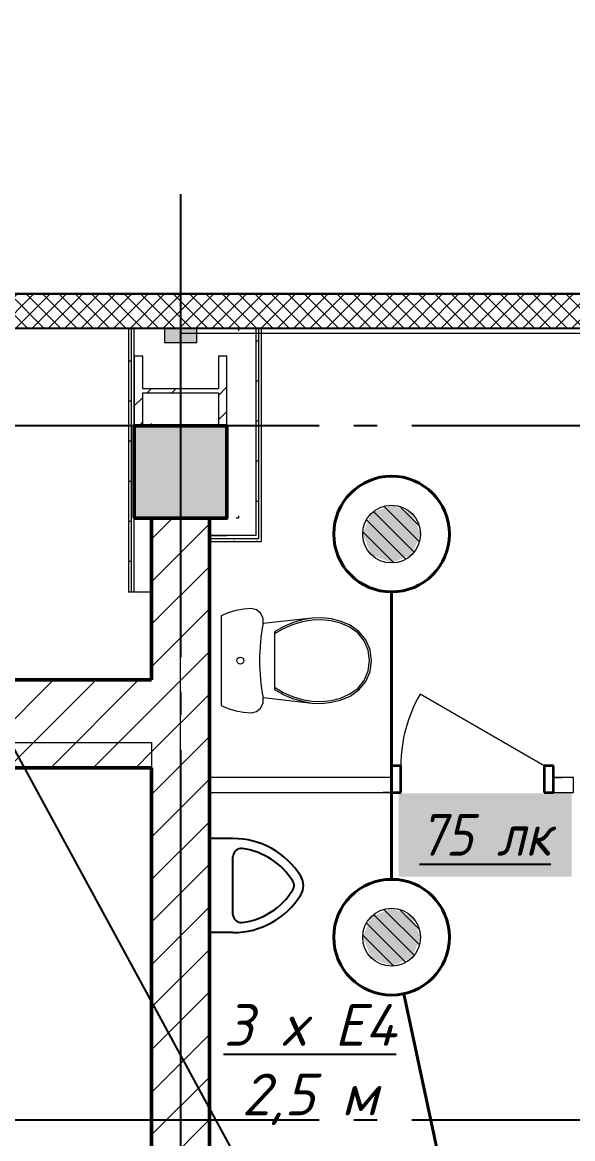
# Model space of a CAD drawing. Header units: millimetres. Extents: x 0 to 1286, y 0 to 420.
# Drawn here: x 151.34 to 175.14, y 338.79 to 387.01 of the extents above; entities that cross this region are included whole.
import ezdxf

# ---------------------------------------------------------------- set-up
doc = ezdxf.new("R2010")
doc.units = ezdxf.units.MM
doc.linetypes.add('ГОСТ 2.303 5', pattern=[24, 20, -1.5, 1, -1.5])
doc.linetypes.add('СПКБ-0000-000-АР#003$0$Achse', pattern=[2300, 0, -800, 1500, 0])
for name, color, linetype in [('Viewport1ForCustomObjects_0', 7, 'Continuous'), ('Viewport2ForCustomObjects_0', 7, 'Continuous'), ('СПКБ-0000-000-АР#003$0$Двери ArchiCAD', 7, 'Continuous'), ('СПКБ-0000-000-АР#003$0$Колонны новые', 7, 'Continuous'), ('СПКБ-0000-000-АР#003$0$Колонны существующие', 7, 'Continuous'), ('СПКБ-0000-000-АР#003$0$Перекрытие', 7, 'Continuous'), ('СПКБ-0000-000-АР#003$0$Перекрытие новые', 7, 'Continuous'), ('СПКБ-0000-000-АР#003$0$Стены', 7, 'Continuous'), ('СПКБ-0000-000-АР#003$0$Фахверк', 7, 'Continuous'), ('Строительные оси', 7, 'Continuous'), ('ЭО_АВАРИЙНОЕ ОСВЕЩЕНИЕ', 7, 'Continuous'), ('ЭО_РАБОЧЕЕ ОСВЕЩЕНИЕ', 7, 'Continuous')]:
    doc.layers.add(name, color=color, linetype=linetype)
for name, color, linetype, lineweight, true_color in [('СПКБ-0000-000-АР#003$0$Двери ArchiCAD_Ном._пера__23', 7, 'Continuous', 35, 0xff6600), ('СПКБ-0000-000-АР#003$0$Двери ArchiCAD_Ном._пера__3', 7, 'Continuous', 18, 0xff6600), ('СПКБ-0000-000-АР#003$0$Двери ArchiCAD_Ном._пера__68', 7, 'Continuous', 20, 0xfd4435), ('СПКБ-0000-000-АР#003$0$Колонны новые_Ном._пера__108', 7, 'Continuous', 13, 0xfd8379), ('СПКБ-0000-000-АР#003$0$Колонны существующие_Ном._пера__102', 7, 'Continuous', 13, 0xcccccc), ('СПКБ-0000-000-АР#003$0$Стены_Ном._пера__58', 7, 'Continuous', 50, 0xdf0000), ('СПКБ-0000-000-АР#003$0$Стены_Ном._пера__68', 7, 'Continuous', 20, 0xfd4435), ('СПКБ-0000-000-АР#003$0$Фахверк_Ном._пера__102', 7, 'Continuous', 13, 0xcccccc)]:
    doc.layers.add(name, color=color, linetype=linetype, lineweight=lineweight, true_color=true_color)
for name, color, linetype, lineweight in [('СПКБ-0000-000-АР#003$0$Колонны новые_Ном._пера__20', 1, 'Continuous', 20), ('СПКБ-0000-000-АР#003$0$Колонны существующие_Ном._пера__141', 7, 'Continuous', 50), ('СПКБ-0000-000-АР#003$0$Перекрытие новые_Ном._пера__20', 1, 'Continuous', 20), ('СПКБ-0000-000-АР#003$0$Перекрытие_Ном._пера__1', 7, 'Continuous', 13), ('СПКБ-0000-000-АР#003$0$Сантехника_Ном._пера__6', 5, 'Continuous', 9), ('СПКБ-0000-000-АР#003$0$Стены_Ном._пера__1', 7, 'Continuous', 13), ('СПКБ-0000-000-АР#003$0$Стены_Ном._пера__20', 1, 'Continuous', 20), ('СПКБ-0000-000-АР#003$0$Фахверк_Ном._пера__1', 7, 'Continuous', 13), ('СПКБ-0000-000-АР#003$0$Экспликация помещений_Ном._пера__46', 5, 'Continuous', 25)]:
    doc.layers.add(name, color=color, linetype=linetype, lineweight=lineweight)
doc.styles.add('1.8', font='isocpeui.ttf', dxfattribs={"height": 1.8})
pattern_1 = [(45, (0, 0), (-91.9239, 91.9239), [])]
pattern_2 = [(0, (0, 0), (0, 173.2051), [0, -100]), (0, (50, 86.6), (0, 173.2051), [0, -100])]

# ---------------------------------------------------------------- blocks, each defined once
blk = doc.blocks.new('*E601')
at = {"layer": 'Строительные оси', "color": 3, "linetype": 'ГОСТ 2.303 5', "lineweight": 25}
for p, q in [((-179.569, 258.857), (-179.569, -45.143)), ((186.431, 248.857), (-283.756, 248.857)), ((186.431, 218.857), (-283.756, 218.857))]:
    blk.add_line(p, q, dxfattribs=at)
at = {"layer": 'ЭО_РАБОЧЕЕ ОСВЕЩЕНИЕ', "color": 5, "lineweight": 0}
for p, q in [((-169.467, 243.397), (-171.224, 245.153)), ((-169.239, 243.842), (-170.778, 245.381)), ((-169.241, 244.517), (-170.103, 245.38)), ((-169.831, 243.087), (-171.533, 244.789)), ((-170.348, 242.931), (-171.69, 244.272)), ((-169.467, 225.98), (-171.224, 227.736)), ((-169.239, 226.425), (-170.778, 227.964)), ((-169.241, 227.1), (-170.103, 227.963)), ((-169.831, 225.67), (-171.533, 227.372)), ((-170.348, 225.514), (-171.69, 226.855))]:
    blk.add_line(p, q, dxfattribs=at)
at = {"layer": 'ЭО_РАБОЧЕЕ ОСВЕЩЕНИЕ', "color": 5, "lineweight": 40}
for p, q in [((-170.443, 241.677), (-170.443, 229.26)), ((-167.843, 214.616), (-169.92, 224.316))]:
    blk.add_line(p, q, dxfattribs=at)
for centre in [(-170.443, 244.177), (-170.443, 226.76)]:
    blk.add_circle(centre, 2.5, dxfattribs=at)
at = {"layer": 'ЭО_РАБОЧЕЕ ОСВЕЩЕНИЕ', "color": 7, "lineweight": 0}
for centre in [(-170.443, 244.177), (-170.443, 226.76)]:
    blk.add_circle(centre, 1.25, dxfattribs=at)
at = {"layer": 'ЭО_РАБОЧЕЕ ОСВЕЩЕНИЕ', "color": 5, "lineweight": 0}
for points in [[(-171.327, 245.061), (-171.693, 244.177), (-169.193, 244.177)], [(-170.443, 245.427), (-171.327, 245.061), (-169.56, 245.061)], [(-171.327, 245.061), (-169.56, 245.061), (-169.193, 244.177)], [(-171.693, 244.177), (-171.327, 243.293), (-169.56, 243.293)], [(-171.693, 244.177), (-169.193, 244.177), (-169.56, 243.293)], [(-171.327, 243.293), (-169.56, 243.293), (-170.443, 242.927)], [(-171.327, 227.644), (-171.693, 226.76), (-169.193, 226.76)], [(-170.443, 228.01), (-171.327, 227.644), (-169.56, 227.644)], [(-171.327, 227.644), (-169.56, 227.644), (-169.193, 226.76)], [(-171.693, 226.76), (-171.327, 225.876), (-169.56, 225.876)], [(-171.693, 226.76), (-169.193, 226.76), (-169.56, 225.876)], [(-171.327, 225.876), (-169.56, 225.876), (-170.443, 225.51)]]:
    blk.add_solid(points, dxfattribs=at)
blk = doc.blocks.new('СПКБ-0000-000-АР#003$0$Перекрытие_1', base_point=(-24406.7, -2530.3))
at = {"layer": 'СПКБ-0000-000-АР#003$0$Перекрытие_Ном._пера__1', "color": 7, "linetype": 'Continuous', "lineweight": 13, "flags": 128}
blk.add_lwpolyline([(-24406.7, -2530.3), (-24406.7, 18886.6), (-23563.9, 18885.7), (-23563.9, 17144.7), (-22883.9, 17144.7), (-20992.9, 17144.7), (-20022.9, 17144.7), (-20022.9, 20246.7), (-17951.9, 20246.7), (-17956.9, 23688.1), (-17956.9, 25286.1), (17852.7, 25286.1), (17852.7, -2530.3), (5843.1, -2530.3), (243.1, -2530.3)], close=True, dxfattribs=at)
blk = doc.blocks.new('СПКБ-0000-000-АР#003$0$Перекрытие_4', base_point=(-19646.9, 23517.3))
at = {"layer": 'СПКБ-0000-000-АР#003$0$Перекрытие новые_Ном._пера__20', "color": 1, "linetype": 'Continuous', "lineweight": 20, "flags": 128}
blk.add_lwpolyline([(-19646.9, 23517.3), (-18081.9, 23517.3), (-18081.9, 20246.7), (-19481.3, 20246.7), (-19481.3, 20627.7), (-19888.7, 20626.7), (-19888.7, 21976.7), (-19646.9, 21976.7), (-19646.9, 22076.6)], close=True, dxfattribs=at)
blk = doc.blocks.new('СПКБ-0000-000-АР#003$0$Стена_1', base_point=(17892.7, 25306.1))
at = {"layer": 'СПКБ-0000-000-АР#003$0$Стены_Ном._пера__68', "linetype": 'Continuous', "lineweight": 20, "true_color": 0xfd4435}
for points in [[(-11206.9, 25456.1), (-19996.9, 25456.1), (-19996.9, 25453.1), (-11206.9, 25453.1)], [(-19996.9, 25309.1), (-19996.9, 25306.1), (-11206.9, 25306.1), (-11206.9, 25309.1)]]:
    blk.add_hatch(color=20, dxfattribs=at).paths.add_polyline_path(points)
h = blk.add_hatch(dxfattribs=at)
h.set_pattern_fill('СЕТКА_5X5_ДИАГОНАЛЬНАЯ', color=20, style=0, pattern_type=2)
h.set_pattern_definition([(45, (0, 0), (-35.35534, 35.35534), []), (135, (0, 0), (35.35534, 35.35534), [])])
h.paths.add_polyline_path([(-19996.9, 25406.1), (-19996.9, 25309.1), (-11206.9, 25309.1), (-11206.9, 25406.1), (-11206.9, 25453.1), (-19996.9, 25453.1)])
at = {"layer": 'СПКБ-0000-000-АР#003$0$Стены_Ном._пера__68', "color": 20, "linetype": 'Continuous', "lineweight": 20, "true_color": 0xfd4435}
for p, q in [((-11206.9, 25453.1), (-19996.9, 25453.1)), ((-19996.9, 25309.1), (-11206.9, 25309.1))]:
    blk.add_line(p, q, dxfattribs=at)
at = {"layer": 'СПКБ-0000-000-АР#003$0$Стены_Ном._пера__68', "color": 20, "linetype": 'Continuous', "lineweight": 20, "true_color": 0xfd4435, "flags": 128}
for points in [[(-11206.9, 25456.1), (-19996.9, 25456.1)], [(-19996.9, 25306.1), (-11206.9, 25306.1)]]:
    blk.add_lwpolyline(points, dxfattribs=at)
blk = doc.blocks.new('СПКБ-0000-000-АР#003$0$Стена_9', base_point=(-17956.9, 20626.7))
at = {"layer": 'СПКБ-0000-000-АР#003$0$Стены_Ном._пера__20', "linetype": 'Continuous', "lineweight": 20}
h = blk.add_hatch(dxfattribs=at)
h.set_pattern_fill('КИРПИЧ_ОБЫКНОВЕННЫЙ', color=1, style=0, pattern_type=2)
h.set_pattern_definition(pattern_1)
h.paths.add_polyline_path([(-17831.9, 24485.7), (-18081.9, 24485.7), (-18081.9, 20626.7), (-17831.9, 20246.7)])
at = {"layer": 'СПКБ-0000-000-АР#003$0$Стены_Ном._пера__58', "color": 12, "linetype": 'Continuous', "lineweight": 50, "true_color": 0xdf0000, "flags": 128}
for points in [[(-18081.9, 24485.7), (-18081.9, 23787.7)], [(-17831.9, 20246.7), (-17831.9, 24485.7)], [(-18081.9, 23407.7), (-18081.9, 20626.7)]]:
    blk.add_lwpolyline(points, dxfattribs=at)
blk = doc.blocks.new('СПКБ-0000-000-АР#003$0$Однопольная Дверь 19_4')
at = {"layer": 'СПКБ-0000-000-АР#003$0$Двери ArchiCAD_Ном._пера__23', "color": 30, "linetype": 'Continuous', "lineweight": 35, "true_color": 0xff6600}
for p, q in [((-310, 0), (-350, 0)), ((-350, 0), (-350, -115)), ((-310, -115), (-310, 0)), ((350, 0), (310, 0)), ((310, 0), (310, -115)), ((350, -115), (350, 0)), ((-350, -115), (-310, -115)), ((310, -115), (350, -115))]:
    blk.add_line(p, q, dxfattribs=at)
at = {"layer": 'СПКБ-0000-000-АР#003$0$Двери ArchiCAD_Ном._пера__3', "color": 30, "linetype": 'Continuous', "lineweight": 18, "true_color": 0xff6600}
blk.add_line((310, 0), (-226.9, 310), dxfattribs=at)
blk.add_arc((310, 0), 620, 150, 180, dxfattribs=at)
at = {"layer": 'СПКБ-0000-000-АР#003$0$Двери ArchiCAD_Ном._пера__68', "color": 20, "linetype": 'Continuous', "lineweight": 20, "true_color": 0xfd4435}
for p, q in [((-350, -50), (-387, -50)), ((-350, -115), (-350, -50)), ((350, -115), (350, -50)), ((350, -50), (387, -50)), ((-350, -115), (-387, -115)), ((350, -115), (387, -115))]:
    blk.add_line(p, q, dxfattribs=at)
blk = doc.blocks.new('СПКБ-0000-000-АР#003$0$Стена_38', base_point=(-17831.9, 23366.1))
at = {"layer": 'СПКБ-0000-000-АР#003$0$Стены_Ном._пера__68', "color": 20, "linetype": 'Continuous', "lineweight": 20, "true_color": 0xfd4435}
for p, q in [((-17044.3, 23366.1), (-17081.3, 23366.1)), ((-17044.3, 23301.1), (-17044.3, 23366.1)), ((-16344.3, 23366.1), (-16307.3, 23366.1)), ((-16344.3, 23301.1), (-16344.3, 23366.1)), ((-17044.3, 23301.1), (-17081.3, 23301.1)), ((-16344.3, 23301.1), (-16307.3, 23301.1))]:
    blk.add_line(p, q, dxfattribs=at)
at = {"layer": 'СПКБ-0000-000-АР#003$0$Стены_Ном._пера__68', "color": 20, "linetype": 'Continuous', "lineweight": 20, "true_color": 0xfd4435, "flags": 128}
for points in [[(-17044.3, 23366.1), (-17831.9, 23366.1)], [(-17831.9, 23366.1), (-17831.9, 23301.1)], [(-16257.1, 23366.1), (-16344.3, 23366.1)], [(-16257.1, 23301.1), (-16257.1, 23366.1)], [(-17831.9, 23301.1), (-17044.3, 23301.1)], [(-16344.3, 23301.1), (-16257.1, 23301.1)]]:
    blk.add_lwpolyline(points, dxfattribs=at)
at = {"layer": 'СПКБ-0000-000-АР#003$0$Двери ArchiCAD', "color": 21, "linetype": 'Continuous', "lineweight": 18, "true_color": 0xff9955, "zscale": 1000}
blk.add_blockref('СПКБ-0000-000-АР#003$0$Однопольная Дверь 19_4', (-16694.3, 23416.1), dxfattribs=at)
blk = doc.blocks.new('СПКБ-0000-000-АР#003$0$Стена_69', base_point=(-18081.9, 24167.1))
at = {"layer": 'СПКБ-0000-000-АР#003$0$Стены_Ном._пера__20', "linetype": 'Continuous', "lineweight": 20}
h = blk.add_hatch(dxfattribs=at)
h.set_pattern_fill('ШТУКАТУРКА', color=1, style=0, pattern_type=2)
h.set_pattern_definition(pattern_2)
h.paths.add_polyline_path([(-18181.9, 25306.1), (-18181.9, 24885.7), (-18169.9, 24885.7), (-18169.9, 25306.1)])
h = blk.add_hatch(dxfattribs=at)
h.set_pattern_fill('ШТУКАТУРКА', color=1, style=0, pattern_type=2)
h.set_pattern_definition(pattern_2)
h.paths.add_polyline_path([(-18156.9, 24885.7), (-18156.9, 25306.1), (-18169.9, 25306.1), (-18169.9, 24885.7)])
h = blk.add_hatch(dxfattribs=at)
h.set_pattern_fill('ШТУКАТУРКА', color=1, style=0, pattern_type=2)
h.set_pattern_definition(pattern_2)
h.paths.add_polyline_path([(-18181.9, 24885.7), (-18181.9, 24485.7), (-18169.9, 24485.7), (-18169.9, 24885.7)])
h = blk.add_hatch(dxfattribs=at)
h.set_pattern_fill('ШТУКАТУРКА', color=1, style=0, pattern_type=2)
h.set_pattern_definition(pattern_2)
h.paths.add_polyline_path([(-18169.9, 24885.7), (-18169.9, 24485.7), (-18156.9, 24485.7), (-18156.9, 24885.7)])
h = blk.add_hatch(dxfattribs=at)
h.set_pattern_fill('ШТУКАТУРКА', color=1, style=0, pattern_type=2)
h.set_pattern_definition(pattern_2)
h.paths.add_polyline_path([(-18181.9, 24485.7), (-18181.9, 24167.1), (-18169.9, 24167.1), (-18169.9, 24485.7)])
h = blk.add_hatch(dxfattribs=at)
h.set_pattern_fill('ШТУКАТУРКА', color=1, style=0, pattern_type=2)
h.set_pattern_definition(pattern_2)
h.paths.add_polyline_path([(-18156.9, 24167.1), (-18156.9, 24485.7), (-18169.9, 24485.7), (-18169.9, 24167.1)])
at = {"layer": 'СПКБ-0000-000-АР#003$0$Стены_Ном._пера__1', "color": 7, "linetype": 'Continuous', "lineweight": 13, "flags": 128}
for points in [[(-18081.9, 25306.1), (-18156.9, 25306.1)], [(-18081.9, 24167.1), (-18156.9, 24167.1)]]:
    blk.add_lwpolyline(points, dxfattribs=at)
at = {"layer": 'СПКБ-0000-000-АР#003$0$Стены_Ном._пера__1', "color": 7, "linetype": 'СПКБ-0000-000-АР#003$0$Achse', "lineweight": 13, "flags": 128}
for points in [[(-18081.9, 24885.7), (-18081.9, 25306.1)], [(-18081.9, 24167.1), (-18081.9, 24485.7)]]:
    blk.add_lwpolyline(points, dxfattribs=at)
at = {"layer": 'СПКБ-0000-000-АР#003$0$Стены_Ном._пера__20', "color": 1, "linetype": 'Continuous', "lineweight": 20, "flags": 128}
for points in [[(-18169.9, 25306.1), (-18181.9, 25306.1)], [(-18181.9, 25306.1), (-18181.9, 24167.1)], [(-18156.9, 25306.1), (-18169.9, 25306.1)], [(-18169.9, 24167.1), (-18181.9, 24167.1)], [(-18156.9, 24167.1), (-18169.9, 24167.1)]]:
    blk.add_lwpolyline(points, dxfattribs=at)
at = {"layer": 'СПКБ-0000-000-АР#003$0$Стены_Ном._пера__68', "color": 20, "linetype": 'Continuous', "lineweight": 20, "true_color": 0xfd4435}
for p, q in [((-18169.9, 25306.1), (-18169.9, 24885.7)), ((-18156.9, 24885.7), (-18156.9, 25306.1)), ((-18169.9, 24885.7), (-18169.9, 24485.7)), ((-18169.9, 24485.7), (-18169.9, 24167.1)), ((-18156.9, 24167.1), (-18156.9, 24485.7))]:
    blk.add_line(p, q, dxfattribs=at)
blk = doc.blocks.new('СПКБ-0000-000-АР#003$0$Стена_70', base_point=(-17706.9, 24485.7))
at = {"layer": 'СПКБ-0000-000-АР#003$0$Стены_Ном._пера__20', "linetype": 'Continuous', "lineweight": 20}
h = blk.add_hatch(dxfattribs=at)
h.set_pattern_fill('ШТУКАТУРКА', color=1, style=0, pattern_type=2)
h.set_pattern_definition(pattern_2)
h.paths.add_polyline_path([(-17631.9, 25306.1), (-17631.9, 24410.7), (-17618.9, 24397.7), (-17618.9, 25306.1)])
h = blk.add_hatch(dxfattribs=at)
h.set_pattern_fill('ШТУКАТУРКА', color=1, style=0, pattern_type=2)
h.set_pattern_definition(pattern_2)
h.paths.add_polyline_path([(-17606.9, 24385.7), (-17606.9, 25306.1), (-17618.9, 25306.1), (-17618.9, 24397.7)])
at = {"layer": 'СПКБ-0000-000-АР#003$0$Стены_Ном._пера__1', "color": 7, "linetype": 'Continuous', "lineweight": 13, "flags": 128}
blk.add_lwpolyline([(-17706.9, 25306.1), (-17631.9, 25306.1)], dxfattribs=at)
at = {"layer": 'СПКБ-0000-000-АР#003$0$Стены_Ном._пера__1', "color": 7, "linetype": 'СПКБ-0000-000-АР#003$0$Achse', "lineweight": 13, "flags": 128}
blk.add_lwpolyline([(-17706.9, 25306.1), (-17706.9, 24485.7)], dxfattribs=at)
at = {"layer": 'СПКБ-0000-000-АР#003$0$Стены_Ном._пера__20', "color": 1, "linetype": 'Continuous', "lineweight": 20, "flags": 128}
for points in [[(-17631.9, 25306.1), (-17618.9, 25306.1)], [(-17618.9, 25306.1), (-17606.9, 25306.1)], [(-17606.9, 24385.7), (-17606.9, 25306.1)]]:
    blk.add_lwpolyline(points, dxfattribs=at)
at = {"layer": 'СПКБ-0000-000-АР#003$0$Стены_Ном._пера__68', "color": 20, "linetype": 'Continuous', "lineweight": 20, "true_color": 0xfd4435}
for p, q in [((-17631.9, 25306.1), (-17631.9, 24410.7)), ((-17618.9, 24397.7), (-17618.9, 25306.1))]:
    blk.add_line(p, q, dxfattribs=at)
blk = doc.blocks.new('СПКБ-0000-000-АР#003$0$Стена_71', base_point=(-17831.9, 24485.7))
at = {"layer": 'СПКБ-0000-000-АР#003$0$Стены_Ном._пера__20', "linetype": 'Continuous', "lineweight": 20}
h = blk.add_hatch(dxfattribs=at)
h.set_pattern_fill('ШТУКАТУРКА', color=1, style=0, pattern_type=2)
h.set_pattern_definition(pattern_2)
h.paths.add_polyline_path([(-17831.9, 24397.7), (-17756.9, 24397.7), (-17756.9, 24410.7), (-17831.9, 24410.7)])
h = blk.add_hatch(dxfattribs=at)
h.set_pattern_fill('ШТУКАТУРКА', color=1, style=0, pattern_type=2)
h.set_pattern_definition(pattern_2)
h.paths.add_polyline_path([(-17631.9, 24410.7), (-17756.9, 24410.7), (-17756.9, 24397.7), (-17618.9, 24397.7)])
h = blk.add_hatch(dxfattribs=at)
h.set_pattern_fill('ШТУКАТУРКА', color=1, style=0, pattern_type=2)
h.set_pattern_definition(pattern_2)
h.paths.add_polyline_path([(-17831.9, 24385.7), (-17756.9, 24385.7), (-17756.9, 24397.7), (-17831.9, 24397.7)])
h = blk.add_hatch(dxfattribs=at)
h.set_pattern_fill('ШТУКАТУРКА', color=1, style=0, pattern_type=2)
h.set_pattern_definition(pattern_2)
h.paths.add_polyline_path([(-17756.9, 24385.7), (-17606.9, 24385.7), (-17618.9, 24397.7), (-17756.9, 24397.7)])
at = {"layer": 'СПКБ-0000-000-АР#003$0$Стены_Ном._пера__1', "color": 7, "linetype": 'Continuous', "lineweight": 13, "flags": 128}
blk.add_lwpolyline([(-17831.9, 24485.7), (-17831.9, 24410.7)], dxfattribs=at)
at = {"layer": 'СПКБ-0000-000-АР#003$0$Стены_Ном._пера__1', "color": 7, "linetype": 'СПКБ-0000-000-АР#003$0$Achse', "lineweight": 13, "flags": 128}
blk.add_lwpolyline([(-17706.9, 24485.7), (-17756.9, 24485.7)], dxfattribs=at)
at = {"layer": 'СПКБ-0000-000-АР#003$0$Стены_Ном._пера__20', "color": 1, "linetype": 'Continuous', "lineweight": 20, "flags": 128}
for points in [[(-17831.9, 24410.7), (-17831.9, 24397.7)], [(-17831.9, 24397.7), (-17831.9, 24385.7)], [(-17831.9, 24385.7), (-17606.9, 24385.7)]]:
    blk.add_lwpolyline(points, dxfattribs=at)
at = {"layer": 'СПКБ-0000-000-АР#003$0$Стены_Ном._пера__68', "color": 20, "linetype": 'Continuous', "lineweight": 20, "true_color": 0xfd4435}
for p, q in [((-17831.9, 24410.7), (-17756.9, 24410.7)), ((-17756.9, 24410.7), (-17831.9, 24410.7)), ((-17631.9, 24410.7), (-17756.9, 24410.7)), ((-17831.9, 24397.7), (-17756.9, 24397.7)), ((-17756.9, 24397.7), (-17618.9, 24397.7))]:
    blk.add_line(p, q, dxfattribs=at)
blk = doc.blocks.new('СПКБ-0000-000-АР#003$0$Колонна_13', base_point=(-17956.9, 24685.7))
at = {"layer": 'СПКБ-0000-000-АР#003$0$Колонны существующие_Ном._пера__102', "linetype": 'Continuous', "lineweight": 13, "true_color": 0xcccccc}
blk.add_hatch(color=254, dxfattribs=at).paths.add_polyline_path([(-18156.9, 24485.7), (-17756.9, 24485.7), (-17756.9, 24885.7), (-18156.9, 24885.7)])
at = {"layer": 'СПКБ-0000-000-АР#003$0$Колонны существующие_Ном._пера__141', "color": 7, "linetype": 'Continuous', "lineweight": 50, "flags": 128}
blk.add_lwpolyline([(-18156.9, 24485.7), (-17756.9, 24485.7), (-17756.9, 24885.7), (-18156.9, 24885.7)], close=True, dxfattribs=at)
blk = doc.blocks.new('СПКБ-0000-000-АР#003$0$Колонна_90', base_point=(-17956.9, 25035.7))
at = {"layer": 'СПКБ-0000-000-АР#003$0$Колонны новые_Ном._пера__108', "linetype": 'Continuous', "lineweight": 13, "true_color": 0xfd8379}
h = blk.add_hatch(dxfattribs=at)
h.set_pattern_fill('СТАЛЬ', color=11, style=0, pattern_type=2)
h.set_pattern_definition([(45, (0, 0), (-159.099, 159.099), []), (45, (-53.03, 53.03), (-159.099, 159.099), [])])
h.paths.add_polyline_path([(-17756.9, 25185.7), (-17793.5, 25185.7), (-17793.5, 25044.5), (-18120.2, 25044.5), (-18120.2, 25185.7), (-18156.9, 25185.7), (-18156.9, 24885.7), (-18120.2, 24885.7), (-18120.2, 25027), (-17793.5, 25027), (-17793.5, 24885.7), (-17756.9, 24885.7)])
at = {"layer": 'СПКБ-0000-000-АР#003$0$Колонны новые_Ном._пера__20', "color": 1, "linetype": 'Continuous', "lineweight": 20}
for p, q in [((-18120.2, 25185.7), (-18156.9, 25185.7)), ((-18156.9, 25185.7), (-18156.9, 24885.7)), ((-18120.2, 25044.5), (-18120.2, 25185.7)), ((-17756.9, 25185.7), (-17793.5, 25185.7)), ((-17793.5, 25185.7), (-17793.5, 25044.5)), ((-17756.9, 24885.7), (-17756.9, 25185.7)), ((-17793.5, 25044.5), (-18120.2, 25044.5)), ((-18120.2, 24885.7), (-18120.2, 25027)), ((-18120.2, 25027), (-17793.5, 25027)), ((-17793.5, 25027), (-17793.5, 24885.7)), ((-18156.9, 24885.7), (-18120.2, 24885.7)), ((-17793.5, 24885.7), (-17756.9, 24885.7))]:
    blk.add_line(p, q, dxfattribs=at)
blk = doc.blocks.new('СПКБ-0000-000-АР#003$0$WC LT 70')
at = {"layer": 'СПКБ-0000-000-АР#003$0$Сантехника_Ном._пера__6', "color": 5, "linetype": 'Continuous', "lineweight": 9}
for p, q in [((-193.2, 650), (-207, 619.2)), ((193.2, 650), (-193.2, 650)), ((207, 619.2), (193.2, 650)), ((-216.9, 587.1), (-223, 554)), ((-207, 619.2), (-216.9, 587.1)), ((216.9, 587.1), (207, 619.2)), ((223, 554), (216.9, 587.1)), ((-223, 554), (-225, 520.5)), ((225, 520.5), (223, 554)), ((-225, 520.5), (-219.8, 497.8)), ((-219.8, 497.8), (-205, 479.5)), ((205, 479.5), (219.8, 497.8)), ((219.8, 497.8), (225, 520.5)), ((-205, 479.5), (-183.7, 469.1)), ((-183.7, 469.1), (-159.8, 468.6)), ((-159.8, 468.6), (-183.1, 257)), ((159.8, 468.6), (183.7, 469.1)), ((183.1, 257), (159.8, 468.6)), ((183.7, 469.1), (205, 479.5)), ((-124.9, 419.3), (-146.5, 381.4)), ((-115.1, 419.3), (-137.4, 381.4)), ((124.9, 419.3), (-124.9, 419.3)), ((137.4, 381.4), (115.1, 419.3)), ((146.5, 381.4), (124.9, 419.3)), ((-163.6, 341.4), (-175.8, 299.7)), ((-154.9, 341.2), (-167.5, 299.2)), ((-146.5, 381.4), (-163.6, 341.4)), ((-137.4, 381.4), (-154.9, 341.2)), ((154.9, 341.2), (137.4, 381.4)), ((163.6, 341.4), (146.5, 381.4)), ((167.5, 299.2), (154.9, 341.2)), ((175.8, 299.7), (163.6, 341.4)), ((-175.8, 299.7), (-183.1, 257)), ((-167.5, 299.2), (-174.9, 256.1)), ((174.9, 256.1), (167.5, 299.2)), ((183.1, 257), (175.8, 299.7)), ((-183.1, 257), (-184.7, 214.7)), ((-174.9, 256.1), (-176.4, 215)), ((176.4, 215), (174.9, 256.1)), ((184.7, 214.7), (183.1, 257)), ((-184.7, 214.7), (-180.1, 172.6)), ((-176.4, 215), (-172, 174)), ((172, 174), (176.4, 215)), ((180.1, 172.6), (184.7, 214.7)), ((-180.1, 172.6), (-169.4, 131.6)), ((-172, 174), (-161.6, 134.1)), ((161.6, 134.1), (172, 174)), ((169.4, 131.6), (180.1, 172.6)), ((-169.4, 131.6), (-152.9, 92.4)), ((-161.6, 134.1), (-145.5, 96)), ((145.5, 96), (161.6, 134.1)), ((152.9, 92.4), (169.4, 131.6)), ((-152.9, 92.4), (-126.3, 54.4)), ((-145.5, 96), (-120.2, 59.8)), ((-126.3, 54.4), (-90, 25)), ((-120.2, 59.8), (-85.6, 31.8)), ((85.6, 31.8), (120.2, 59.8)), ((90, 25), (126.3, 54.4)), ((120.2, 59.8), (145.5, 96)), ((126.3, 54.4), (152.9, 92.4)), ((-90, 25), (-46.8, 6.4)), ((-85.6, 31.8), (-44.5, 14.1)), ((-46.8, 6.4), (0, 0)), ((-44.5, 14.1), (0, 8)), ((0, 8), (44.5, 14.1)), ((0, 0), (46.8, 6.4)), ((44.5, 14.1), (85.6, 31.8)), ((46.8, 6.4), (90, 25))]:
    blk.add_line(p, q, dxfattribs=at)
blk.add_circle((0, 567.4), 15, dxfattribs=at)
blk.add_ellipse((0, -297.8), major_axis=(-802.8, 0), ratio=0.97416, start_param=4.511968, end_param=4.912814, dxfattribs=at)
blk = doc.blocks.new('СПКБ-0000-000-АР#003$0$Писсуар 19')
at = {"layer": 'СПКБ-0000-000-АР#003$0$Экспликация помещений_Ном._пера__46', "color": 5, "linetype": 'Continuous', "lineweight": 25}
for p, q in [((-203.2, -101.6), (-203.2, 0)), ((203.2, 0), (-203.2, 0)), ((203.2, -101.6), (203.2, 0)), ((-124.6, -101.6), (124.6, -101.6))]:
    blk.add_line(p, q, dxfattribs=at)
for centre, radius, start, end in [((142.2, -101.6), 345.4, 180, 238.1092), ((-124.6, -137.2), 35.6, 90, 187.0582), ((142.2, -101.6), 304.8, 187.5275, 238.1092), ((-142.2, -101.6), 304.8, 301.8908, 352.4725), ((-142.2, -101.6), 345.4, 301.8908, 0), ((124.6, -137.2), 35.6, 352.9418, 90), ((0, -330.2), 35.6, 238.1092, 301.8908), ((0, -330.2), 76.2, 238.1092, 301.8908)]:
    blk.add_arc(centre, radius, start, end, dxfattribs=at)
blk = doc.blocks.new('СПКБ-0000-000-АР#003$0$Стена_227', base_point=(-17956.9, 23407.7))
at = {"layer": 'СПКБ-0000-000-АР#003$0$Стены_Ном._пера__20', "linetype": 'Continuous', "lineweight": 20}
h = blk.add_hatch(dxfattribs=at)
h.set_pattern_fill('КИРПИЧ_ОБЫКНОВЕННЫЙ', color=1, style=0, pattern_type=2)
h.set_pattern_definition(pattern_1)
h.paths.add_polyline_path([(-18081.9, 23787.7), (-20116.4, 23787.7), (-20116.4, 23407.7), (-18081.9, 23407.7)])
at = {"layer": 'СПКБ-0000-000-АР#003$0$Стены_Ном._пера__58', "color": 12, "linetype": 'Continuous', "lineweight": 50, "true_color": 0xdf0000, "flags": 128}
for points in [[(-18081.9, 23787.7), (-20116.4, 23787.7)], [(-20116.4, 23787.7), (-20116.4, 23407.7)], [(-20116.4, 23407.7), (-18081.9, 23407.7)]]:
    blk.add_lwpolyline(points, dxfattribs=at)
blk = doc.blocks.new('СПКБ-0000-000-АР#003$0$Колонна_150', base_point=(-17956.9, 25275.7))
at = {"layer": 'СПКБ-0000-000-АР#003$0$Фахверк_Ном._пера__102', "linetype": 'Continuous', "lineweight": 13, "true_color": 0xcccccc}
blk.add_hatch(color=254, dxfattribs=at).paths.add_polyline_path([(-17886.9, 25305.7), (-18026.9, 25305.7), (-18026.9, 25245.7), (-17886.9, 25245.7)])
at = {"layer": 'СПКБ-0000-000-АР#003$0$Фахверк_Ном._пера__1', "color": 7, "linetype": 'Continuous', "lineweight": 13, "flags": 128}
blk.add_lwpolyline([(-17886.9, 25305.7), (-18026.9, 25305.7), (-18026.9, 25245.7), (-17886.9, 25245.7)], close=True, dxfattribs=at)
blk = doc.blocks.new('*E600')
at = {"layer": 'СПКБ-0000-000-АР#003$0$Колонны новые', "color": 1, "lineweight": 20, "xscale": 0.01, "yscale": 0.01, "zscale": 0.01}
blk.add_blockref('СПКБ-0000-000-АР#003$0$Колонна_90', (65.999, 277.201), dxfattribs=at)
at = {"layer": 'СПКБ-0000-000-АР#003$0$Колонны существующие', "color": 7, "lineweight": 50, "xscale": 0.01, "yscale": 0.01, "zscale": 0.01}
blk.add_blockref('СПКБ-0000-000-АР#003$0$Колонна_13', (65.999, 273.701), dxfattribs=at)
at = {"layer": 'СПКБ-0000-000-АР#003$0$Перекрытие', "color": 7, "linetype": 'Continuous', "lineweight": 13, "xscale": 0.01, "yscale": 0.01, "zscale": 0.01}
blk.add_blockref('СПКБ-0000-000-АР#003$0$Перекрытие_1', (1.5, 1.54), dxfattribs=at)
at = {"layer": 'СПКБ-0000-000-АР#003$0$Перекрытие новые', "color": 1, "linetype": 'Continuous', "lineweight": 20, "xscale": 0.01, "yscale": 0.01, "zscale": 0.01}
blk.add_blockref('СПКБ-0000-000-АР#003$0$Перекрытие_4', (49.099, 262.016), dxfattribs=at)
at = {"layer": 'СПКБ-0000-000-АР#003$0$Сантехника_Ном._пера__6', "color": 5, "linetype": 'Continuous', "lineweight": 9, "xscale": 0.01, "yscale": 0.01, "zscale": 10, "rotation": 90}
blk.add_blockref('СПКБ-0000-000-АР#003$0$WC LT 70', (74.256, 265.552), dxfattribs=at)
at = {"layer": 'СПКБ-0000-000-АР#003$0$Стены', "color": 20, "lineweight": 20, "true_color": 0xfd4435, "xscale": 0.01, "yscale": 0.01, "zscale": 0.01}
for name, p in [('СПКБ-0000-000-АР#003$0$Стена_1', (424.494, 279.905)), ('СПКБ-0000-000-АР#003$0$Стена_38', (67.249, 260.504))]:
    blk.add_blockref(name, p, dxfattribs=at)
at = {"layer": 'СПКБ-0000-000-АР#003$0$Стены', "color": 12, "lineweight": 50, "true_color": 0xdf0000, "xscale": 0.01, "yscale": 0.01, "zscale": 0.01}
for name, p in [('СПКБ-0000-000-АР#003$0$Стена_69', (64.749, 268.514)), ('СПКБ-0000-000-АР#003$0$Стена_70', (68.499, 271.701)), ('СПКБ-0000-000-АР#003$0$Стена_9', (65.999, 233.111)), ('СПКБ-0000-000-АР#003$0$Стена_71', (67.249, 271.701)), ('СПКБ-0000-000-АР#003$0$Стена_227', (65.999, 260.921))]:
    blk.add_blockref(name, p, dxfattribs=at)
at = {"layer": 'СПКБ-0000-000-АР#003$0$Фахверк', "color": 7, "lineweight": 13, "xscale": 0.01, "yscale": 0.01, "zscale": 0.01}
blk.add_blockref('СПКБ-0000-000-АР#003$0$Колонна_150', (65.999, 279.601), dxfattribs=at)
at = {"layer": 'СПКБ-0000-000-АР#003$0$Экспликация помещений_Ном._пера__46', "color": 5, "linetype": 'Continuous', "lineweight": 25, "xscale": 0.01, "yscale": 0.01, "zscale": 10, "rotation": 90}
blk.add_blockref('СПКБ-0000-000-АР#003$0$Писсуар 19', (67.249, 255.835), dxfattribs=at)
blk = doc.blocks.new('CustomObjectsInViewport1_0')
at = {"layer": 'ЭО_АВАРИЙНОЕ ОСВЕЩЕНИЕ'}
blk.add_line((161.462, 336.389), (133.908, 387.011), dxfattribs=at)

msp = doc.modelspace()

# ---------------------------------------------------------------- block references
msp.add_blockref('*E600', (92.189, 93.885))
at = {"layer": 'Viewport1ForCustomObjects_0'}
msp.add_blockref('CustomObjectsInViewport1_0', (0, 0), dxfattribs=at)
at = {"layer": 'Viewport2ForCustomObjects_0'}
msp.add_blockref('*E601', (337.756, 120.729), dxfattribs=at)

# ---------------------------------------------------------------- texts
at = {"layer": 'ЭО_РАБОЧЕЕ ОСВЕЩЕНИЕ', "insert": (171.359, 351.91), "char_height": 1.8, "attachment_point": 5, "style": '1.8', "bg_fill": 1, "box_fill_scale": 1.5, "bg_fill_color": 7, "bg_fill_true_color": 16777215, "bg_fill_transparency": 0}
msp.add_mtext('{\\W0.9;\\L75 лк}', dxfattribs=at)
at = {"layer": 'ЭО_РАБОЧЕЕ ОСВЕЩЕНИЕ', "insert": (163.778, 341.988), "char_height": 1.8, "attachment_point": 5, "style": '1.8'}
msp.add_mtext('{\\L3 x Е4\\P}2,5 м', dxfattribs=at)

doc.saveas('drawing.dxf')
